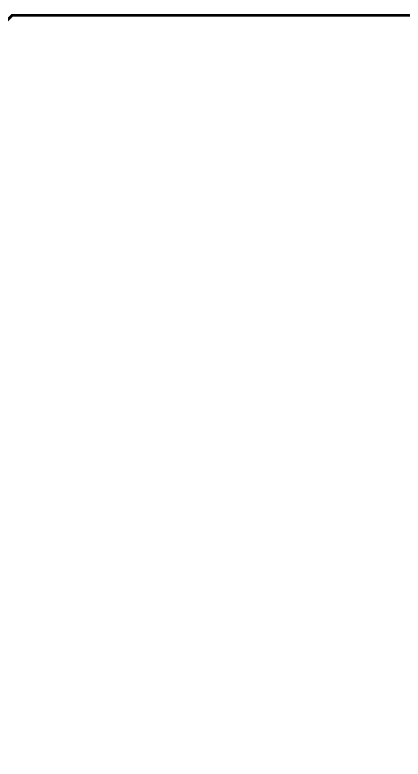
# Model space of a CAD drawing. Extents: x -5 to 157, y -120 to 103.
# Drawn here: x 48.2 to 82.5, y -36.7 to 29 of the extents above; entities that cross this region are included whole.
import ezdxf

# ---------------------------------------------------------------- set-up
doc = ezdxf.new("R2010")
doc.units = 0
doc.header["$MEASUREMENT"] = 0
doc.layers.add('22-304-2_DRD', color=7, linetype='CONTINUOUS')
doc.layers.add('22-304-2_DRL', color=2, linetype='CONTINUOUS')

msp = doc.modelspace()

# ---------------------------------------------------------------- linework, layer by layer
at = {"layer": '22-304-2_DRD', "const_width": 0.254}
msp.add_lwpolyline([(44.99864, -115.99926), (44.99864, 25.99944), (48.00092, 28.99918), (86.79942, 28.99918), (89.79916, 25.99944), (89.79916, -31.0007), (92.7989, -34.00044), (136.79932, -34.00044), (139.79906, -31.0007), (139.79906, 58.0009), (136.79932, 61.00064), (115.30076, 61.00064), (107.29976, 68.9991), (107.29976, 94.99854), (99.29876, 102.99954), (35.49904, 102.99954), (27.50058, 94.99854), (27.50058, 68.9991), (19.49958, 61.00064), (-1.99898, 61.00064), (-4.99872, 58.0009), (-4.99872, -2.99974), (18.00098, -25.99944), (18.00098, -115.99926)], dxfattribs=at)
at = {"layer": '22-304-2_DRL', "const_width": 0.254}
msp.add_lwpolyline([(44.99864, -115.99926), (44.99864, 25.99944), (48.00092, 28.99918), (86.79942, 28.99918), (89.79916, 25.99944), (89.79916, -31.0007), (92.7989, -34.00044), (136.79932, -34.00044), (139.79906, -31.0007), (139.79906, 58.0009), (136.79932, 61.00064), (115.30076, 61.00064), (107.29976, 68.9991), (107.29976, 94.99854), (99.29876, 102.99954), (35.49904, 102.99954), (27.50058, 94.99854), (27.50058, 68.9991), (19.49958, 61.00064), (-1.99898, 61.00064), (-4.99872, 58.0009), (-4.99872, -2.99974), (18.00098, -25.99944), (18.00098, -115.99926)], dxfattribs=at)

doc.saveas('drawing.dxf')
